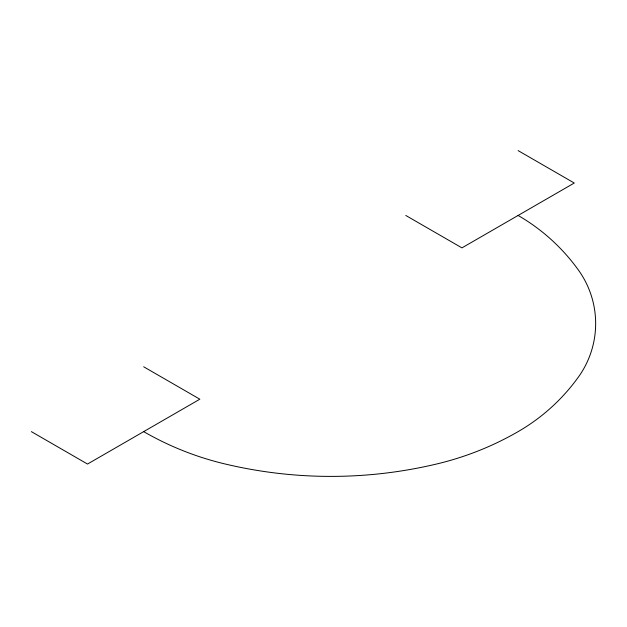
<?xml version="1.0" encoding="UTF-8"?>
<svg xmlns="http://www.w3.org/2000/svg" width="627" height="627" viewBox="0 0 627 627"><rect width="100%" height="100%" fill="white"/><g stroke="black" fill="none" stroke-linecap="round" stroke-linejoin="round"><path stroke-width="0.94" d="M518.106 150.598L574.269 183.029L461.942 247.877L405.779 215.453M143.677 366.779L199.841 399.203L87.514 464.051L31.35 431.627M143.677 431.627A302.551 302.551 0 0 0 224.584 463.862A457.067 457.067 0 0 0 437.199 463.862A302.551 302.551 0 0 0 518.106 431.627A193.179 193.179 0 0 0 578.478 376.945A91.605 91.605 0 0 0 578.478 270.143A193.179 193.179 0 0 0 518.106 215.453"/></g></svg>
